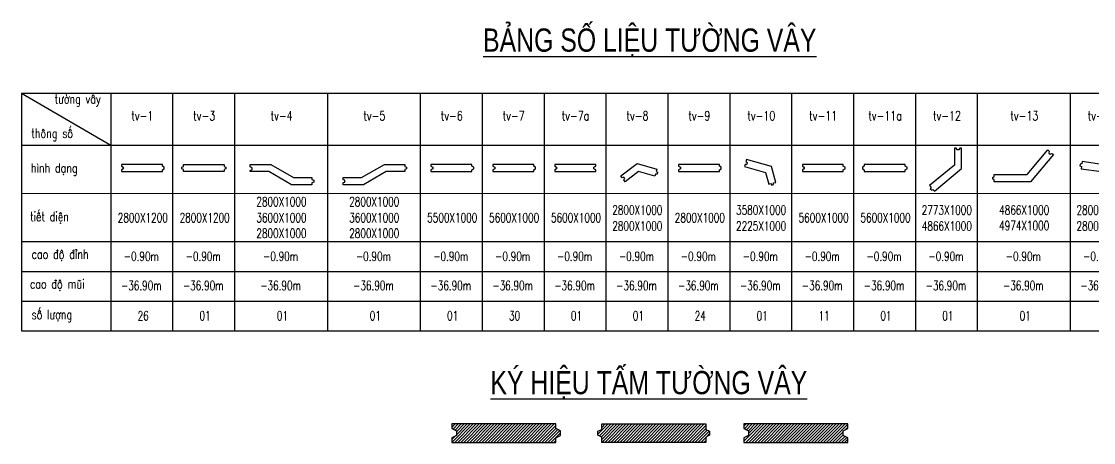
# Model space of a CAD drawing. Header units: millimetres. Extents: x 489377 to 1074388, y -818569 to -310551.
# Drawn here: x 678899 to 736682, y -342446 to -319780 of the extents above; entities that cross this region are included whole.
import ezdxf
from ezdxf.enums import TextEntityAlignment as Align

# ---------------------------------------------------------------- set-up
doc = ezdxf.new("R2010")
doc.units = ezdxf.units.MM
doc.header["$LTSCALE"] = 100
for name, color, linetype in [('ccu11-Betong', 6, 'Continuous'), ('ccu11-Hatch', 250, 'Continuous'), ('ccu11-Text', 31, 'Continuous'), ('ccu11-Thay', 7, 'Continuous')]:
    doc.layers.add(name, color=color, linetype=linetype)
doc.layers.add('ccu12-Tencaukien', color=9, linetype='Continuous', lineweight=15)
doc.styles.add('ccu11-VnAvH-B', font='VHAVANB.TTF', dxfattribs={"width": 0.8})
doc.styles.add('ccu11-vnsimli', font='vnsimli.shx', dxfattribs={"width": 0.8, "bigfont": 'vns.shx'})
pattern_1 = [(225, (-876359.56, 506035.19), (80.822305, -80.822305), [])]

# ---------------------------------------------------------------- blocks, each defined once
blk = doc.blocks.new('Bang so lieu tuong vay')
at = {"layer": 'ccu11-Hatch', "ltscale": 0.5}
h = blk.add_hatch(dxfattribs=at)
h.set_pattern_fill('ANSI31', color=256, scale=36, angle=180, style=0)
h.set_pattern_definition(pattern_1)
h.paths.add_polyline_path([(28795, -17815), (23195, -17815), (23195, -18065), (23446, -18190), (23446, -18441), (23195, -18566), (23195, -18815), (28795, -18815), (28795, -18566), (29046, -18441), (29046, -18190), (28795, -18065)])
h = blk.add_hatch(dxfattribs=at)
h.set_pattern_fill('ANSI31', color=256, scale=36, angle=180, style=0)
h.set_pattern_definition(pattern_1)
h.paths.add_polyline_path([(36879, -17815), (36879, -18107), (37087, -18211), (37087, -18420), (36879, -18524), (36879, -18815), (31279, -18815), (31279, -18524), (31071, -18420), (31071, -18211), (31279, -18107), (31279, -17815)])
at = {"layer": 'ccu11-Hatch'}
h = blk.add_hatch(dxfattribs=at)
h.set_pattern_fill('ANSI31', color=256, scale=36, angle=180, style=0)
h.set_pattern_definition(pattern_1)
h.paths.add_polyline_path([(38941, -17815), (38941, -18065), (39191, -18190), (39191, -18441), (38941, -18566), (38941, -18815), (44541, -18815), (44541, -18566), (44290, -18441), (44290, -18190), (44541, -18065), (44541, -17815)])
at = {"layer": 'ccu11-Betong', "elevation": 0}
for points in [[(50576, -2968), (50526, -3066), (50428, -3066), (50379, -2968), (50280, -2968), (50280, -3876), (48950, -4985), (49029, -5080), (48977, -5152), (49042, -5231), (49123, -5192), (49202, -5287), (50674, -4060), (50674, -2968)], [(7598, -3840), (5392, -3840), (5392, -3938), (5491, -3987), (5491, -4086), (5392, -4135), (5392, -4234), (7598, -4234), (7598, -4135), (7696, -4086), (7696, -3987), (7598, -3938)], [(10934, -3840), (10934, -3955), (11016, -3996), (11016, -4078), (10934, -4119), (10934, -4234), (8728, -4234), (8728, -4119), (8646, -4078), (8646, -3996), (8728, -3955), (8728, -3840)], [(12330, -3840), (13433, -3840), (14661, -4549), (15658, -4549), (15658, -4647), (15756, -4696), (15756, -4795), (15658, -4844), (15658, -4943), (14555, -4943), (13327, -4234), (12330, -4234), (12330, -4175), (12429, -4125), (12429, -4027), (12330, -3978)], [(20662, -3964), (20749, -3985), (20749, -4088), (20662, -4110), (20662, -4234), (19665, -4234), (18437, -4943), (17334, -4943), (17334, -4818), (17421, -4797), (17421, -4694), (17334, -4673), (17334, -4549), (18331, -4549), (19559, -3840), (20662, -3840)], [(24278, -3840), (22072, -3840), (22072, -3938), (22171, -3987), (22171, -4086), (22072, -4135), (22072, -4234), (24278, -4234), (24278, -4135), (24377, -4086), (24377, -3987), (24278, -3938)], [(27614, -3840), (25408, -3840), (25408, -3938), (25507, -3987), (25507, -4086), (25408, -4135), (25408, -4234), (27614, -4234), (27614, -4135), (27713, -4086), (27713, -3987), (27614, -3938)], [(28745, -3840), (28745, -3938), (28843, -3988), (28843, -4086), (28745, -4136), (28745, -4234), (30950, -4234), (30950, -4136), (30852, -4086), (30852, -3988), (30950, -3938), (30950, -3840)], [(37622, -3840), (35417, -3840), (35417, -3938), (35515, -3988), (35515, -4086), (35417, -4135), (35417, -4234), (37622, -4234), (37622, -4135), (37721, -4086), (37721, -3988), (37622, -3938)], [(44294, -3840), (42089, -3840), (42089, -3938), (42187, -3988), (42187, -4086), (42089, -4135), (42089, -4234), (44294, -4234), (44294, -4135), (44393, -4086), (44393, -3988), (44294, -3938)], [(45425, -3939), (45326, -3988), (45326, -4086), (45425, -4136), (45425, -4234), (47630, -4234), (47630, -4136), (47729, -4086), (47729, -3988), (47630, -3939), (47630, -3840), (45425, -3840)], [(57165, -3693), (57148, -3816), (57059, -3826), (57045, -3927), (57128, -3961), (57111, -4083), (58204, -4234), (59306, -4234), (59306, -4110), (59220, -4088), (59220, -3986), (59306, -3964), (59306, -3840), (58231, -3840)], [(28795, -17815), (23195, -17815), (23195, -18065), (23446, -18190), (23446, -18441), (23195, -18566), (23195, -18815), (28795, -18815), (28795, -18566), (29046, -18441), (29046, -18190), (28795, -18065)], [(36879, -17815), (36879, -18107), (37087, -18211), (37087, -18420), (36879, -18524), (36879, -18815), (31279, -18815), (31279, -18524), (31071, -18420), (31071, -18211), (31279, -18107), (31279, -17815)], [(38941, -17815), (38941, -18065), (39191, -18190), (39191, -18441), (38941, -18566), (38941, -18815), (44541, -18815), (44541, -18566), (44290, -18441), (44290, -18190), (44541, -18065), (44541, -17815)]]:
    blk.add_lwpolyline(points, close=True, dxfattribs=at)
for points in [[(55318, -3063), (55394, -3126), (55369, -3233), (55444, -3296), (55545, -3252), (55621, -3315), (54393, -4787), (52434, -4787), (52434, -4663), (52348, -4641), (52348, -4539), (52434, -4517), (52434, -4393), (54209, -4393), (55318, -3063)], [(32302, -4465), (33183, -3801), (34244, -4105), (34209, -4224), (34287, -4269), (34259, -4367), (34169, -4364), (34135, -4483), (33264, -4234), (32540, -4779), (32465, -4680), (32521, -4611), (32459, -4529), (32377, -4564), (32302, -4465)], [(40277, -4912), (40397, -4880), (40440, -4958), (40539, -4931), (40537, -4842), (40657, -4809), (40431, -3962), (39074, -3584), (39040, -3703), (39117, -3748), (39090, -3846), (39000, -3844), (38967, -3963), (40109, -4281), (40277, -4912)]]:
    blk.add_lwpolyline(points, dxfattribs=at)
at = {"layer": 'ccu11-Thay'}
for p, q in [((0, 0), (66530, -2, 0)), ((0, 0), (0, -12800)), ((4814, 0), (4814, -12800)), ((8150, -1, 0), (8150, -12801, 0)), ((11486, -1, 0), (11486, -12801, 0)), ((16490, -1, 0), (16490, -12801, 0)), ((21494, -1, 0), (21494, -12801, 0)), ((24830, -1, 0), (24830, -12801, 0)), ((28166, -1, 0), (28166, -12801, 0)), ((31502, -1, 0), (31502, -12801, 0)), ((34838, -1, 0), (34838, -12801, 0)), ((38174, -1, 0), (38174, -12801, 0)), ((41510, -2, 0), (41510, -12802, 0)), ((44846, -1, 0), (44846, -12801, 0)), ((48182, -1, 0), (48182, -12801, 0)), ((51518, -2, 0), (51518, -12802, 0)), ((56522, -1, 0), (56522, -12801, 0)), ((0, -2800), (66530, -2802, 0)), ((0, -5400), (66530, -5402, 0)), ((0, -8000), (66530, -8002, 0)), ((0, -9600), (66530, -9602, 0)), ((0, -11200), (66530, -11202, 0)), ((0, -12800), (66530, -12802, 0))]:
    blk.add_line(p, q, dxfattribs=at)
at = {"layer": 'ccu11-Thay', "extrusion": (0, 0, -1)}
blk.add_line((0, 0), (4814, -2800, 0), dxfattribs=at)
at = {"layer": 'ccu11-Text'}
for s, height, style, width, p in [('%%UB¶NG sè liÖu T¦êNG V¢Y', 1250, 'ccu11-VnAvH-B', 0.8, (33863, 2899, 0)), ('t\xadêng v©y', 500, 'ccu11-vnsimli', 0.75, (3031, -400)), ('tv-1', 500, 'ccu11-vnsimli', 0.75, (6513, -1222, 0)), ('tv-3', 500, 'ccu11-vnsimli', 0.75, (9849, -1222, 0)), ('tv-4', 500, 'ccu11-vnsimli', 0.75, (14019, -1222, 0)), ('tv-5', 500, 'ccu11-vnsimli', 0.75, (19023, -1222, 0)), ('tv-6', 500, 'ccu11-vnsimli', 0.75, (23193, -1222, 0)), ('tv-7', 500, 'ccu11-vnsimli', 0.75, (26529, -1222, 0)), ('tv-7a', 500, 'ccu11-vnsimli', 0.75, (29865, -1222, 0)), ('tv-8', 500, 'ccu11-vnsimli', 0.75, (33201, -1223, 0)), ('tv-9', 500, 'ccu11-vnsimli', 0.75, (36537, -1222, 0)), ('tv-10', 500, 'ccu11-vnsimli', 0.75, (39874, -1223, 0)), ('tv-11', 500, 'ccu11-vnsimli', 0.75, (43210, -1222, 0)), ('tv-11a', 500, 'ccu11-vnsimli', 0.75, (46546, -1223, 0)), ('tv-12', 500, 'ccu11-vnsimli', 0.75, (49882, -1223, 0)), ('tv-13', 500, 'ccu11-vnsimli', 0.75, (54052, -1223, 0)), ('tv-14', 500, 'ccu11-vnsimli', 0.75, (58222, -1223, 0)), ('th«ng sè', 500, 'ccu11-vnsimli', 0.75, (1653, -2179, 0)), ('h×nh d¹ng', 500, 'ccu11-vnsimli', 0.75, (1769, -4121)), ('2800X1000', 500, 'ccu11-vnsimli', 0.7, (14012, -5854, 0)), ('2800X1000', 500, 'ccu11-vnsimli', 0.7, (19016, -5854, 0)), ('tiÕt diÖn', 500, 'ccu11-vnsimli', 0.75, (1510, -6643, 0)), ('2800X1000', 500, 'ccu11-vnsimli', 0.7, (33194, -6299, 0)), ('3580X1000', 500, 'ccu11-vnsimli', 0.7, (39866, -6299, 0)), ('2773X1000', 500, 'ccu11-vnsimli', 0.7, (49875, -6299, 0)), ('4866X1000', 500, 'ccu11-vnsimli', 0.7, (54045, -6299, 0)), ('2800X1000', 500, 'ccu11-vnsimli', 0.7, (58215, -6300, 0)), ('2800X1200', 500, 'ccu11-vnsimli', 0.7, (6539, -6714, 0)), ('2800X1200', 500, 'ccu11-vnsimli', 0.7, (9875, -6714, 0)), ('3600X1000', 500, 'ccu11-vnsimli', 0.7, (14012, -6714, 0)), ('3600X1000', 500, 'ccu11-vnsimli', 0.7, (19016, -6714, 0)), ('5500X1000', 500, 'ccu11-vnsimli', 0.7, (23219, -6714, 0)), ('5600X1000', 500, 'ccu11-vnsimli', 0.7, (26555, -6714, 0)), ('5600X1000', 500, 'ccu11-vnsimli', 0.7, (29891, -6714, 0)), ('2800X1000', 500, 'ccu11-vnsimli', 0.7, (33194, -7158, 0)), ('2800X1000', 500, 'ccu11-vnsimli', 0.7, (36563, -6714, 0)), ('2225X1000', 500, 'ccu11-vnsimli', 0.7, (39866, -7159, 0)), ('5600X1000', 500, 'ccu11-vnsimli', 0.7, (43235, -6714, 0)), ('5600X1000', 500, 'ccu11-vnsimli', 0.7, (46571, -6714, 0)), ('4866X1000', 500, 'ccu11-vnsimli', 0.7, (49875, -7159, 0)), ('4974X1000', 500, 'ccu11-vnsimli', 0.7, (54045, -7137, 0)), ('2800X1000', 500, 'ccu11-vnsimli', 0.7, (58215, -7159, 0)), ('2800X1000', 500, 'ccu11-vnsimli', 0.7, (14012, -7551, 0)), ('2800X1000', 500, 'ccu11-vnsimli', 0.7, (19016, -7551, 0)), ('cao ®é ®Ønh', 500, 'ccu11-vnsimli', 0.75, (2086, -8736, 0)), ('-0.90m', 500, 'ccu11-vnsimli', 0.7, (6461, -8791, 0)), ('-0.90m', 500, 'ccu11-vnsimli', 0.7, (9797, -8791, 0)), ('-0.90m', 500, 'ccu11-vnsimli', 0.7, (13967, -8791, 0)), ('-0.90m', 500, 'ccu11-vnsimli', 0.7, (18971, -8791, 0)), ('-0.90m', 500, 'ccu11-vnsimli', 0.7, (23141, -8791, 0)), ('-0.90m', 500, 'ccu11-vnsimli', 0.7, (26477, -8791, 0)), ('-0.90m', 500, 'ccu11-vnsimli', 0.7, (29813, -8791, 0)), ('-0.90m', 500, 'ccu11-vnsimli', 0.7, (33149, -8791, 0)), ('-0.90m', 500, 'ccu11-vnsimli', 0.7, (36485, -8791, 0)), ('-0.90m', 500, 'ccu11-vnsimli', 0.7, (39821, -8792, 0)), ('-0.90m', 500, 'ccu11-vnsimli', 0.7, (43157, -8791, 0)), ('-0.90m', 500, 'ccu11-vnsimli', 0.7, (46493, -8791, 0)), ('-0.90m', 500, 'ccu11-vnsimli', 0.7, (49829, -8792, 0)), ('-0.90m', 500, 'ccu11-vnsimli', 0.7, (53999, -8791, 0)), ('-0.90m', 500, 'ccu11-vnsimli', 0.7, (58169, -8791, 0)), ('cao ®é mòi', 500, 'ccu11-vnsimli', 0.75, (1930, -10328, 0)), ('-36.90m', 500, 'ccu11-vnsimli', 0.7, (6461, -10362, 0)), ('-36.90m', 500, 'ccu11-vnsimli', 0.7, (9797, -10362, 0)), ('-36.90m', 500, 'ccu11-vnsimli', 0.7, (13967, -10362, 0)), ('-36.90m', 500, 'ccu11-vnsimli', 0.7, (18971, -10362, 0)), ('-36.90m', 500, 'ccu11-vnsimli', 0.7, (23141, -10362, 0)), ('-36.90m', 500, 'ccu11-vnsimli', 0.7, (26477, -10362, 0)), ('-36.90m', 500, 'ccu11-vnsimli', 0.7, (29813, -10362, 0)), ('-36.90m', 500, 'ccu11-vnsimli', 0.7, (33149, -10362, 0)), ('-36.90m', 500, 'ccu11-vnsimli', 0.7, (36485, -10362, 0)), ('-36.90m', 500, 'ccu11-vnsimli', 0.7, (39821, -10362, 0)), ('-36.90m', 500, 'ccu11-vnsimli', 0.7, (43157, -10362, 0)), ('-36.90m', 500, 'ccu11-vnsimli', 0.7, (46493, -10362, 0)), ('-36.90m', 500, 'ccu11-vnsimli', 0.7, (49829, -10362, 0)), ('-36.90m', 500, 'ccu11-vnsimli', 0.7, (53999, -10362, 0)), ('-36.90m', 500, 'ccu11-vnsimli', 0.7, (58169, -10362, 0)), ('sè l\xadîng', 500, 'ccu11-vnsimli', 0.75, (1640, -11937, 0)), ('26', 500, 'ccu11-vnsimli', 0.7, (6561, -11992, 0)), ('01', 500, 'ccu11-vnsimli', 0.7, (9897, -11992, 0)), ('01', 500, 'ccu11-vnsimli', 0.7, (14067, -11992, 0)), ('01', 500, 'ccu11-vnsimli', 0.7, (19071, -11992, 0)), ('01', 500, 'ccu11-vnsimli', 0.7, (23241, -11992, 0)), ('30', 500, 'ccu11-vnsimli', 0.7, (26577, -11992, 0)), ('01', 500, 'ccu11-vnsimli', 0.7, (29913, -11992, 0)), ('01', 500, 'ccu11-vnsimli', 0.7, (33249, -11992, 0)), ('24', 500, 'ccu11-vnsimli', 0.7, (36585, -11992, 0)), ('01', 500, 'ccu11-vnsimli', 0.7, (39921, -11993, 0)), ('11', 500, 'ccu11-vnsimli', 0.7, (43257, -11992, 0)), ('01', 500, 'ccu11-vnsimli', 0.7, (46593, -11992, 0)), ('01', 500, 'ccu11-vnsimli', 0.7, (49929, -11993, 0)), ('01', 500, 'ccu11-vnsimli', 0.7, (54099, -11993, 0)), ('%%Uký hiÖu tÊm t\xadêng v©y', 1250, 'ccu11-VnAvH-B', 0.8, (33815, -15537))]:
    blk.add_text(s, height=height, rotation=359.99737, dxfattribs=dict(at, style=style, width=width)).set_placement(p, align=Align.MIDDLE)

msp = doc.modelspace()

# ---------------------------------------------------------------- block references
at = {"layer": 'ccu12-Tencaukien'}
msp.add_blockref('Bang so lieu tuong vay', (678899, -323631), dxfattribs=at)

doc.saveas('drawing.dxf')
